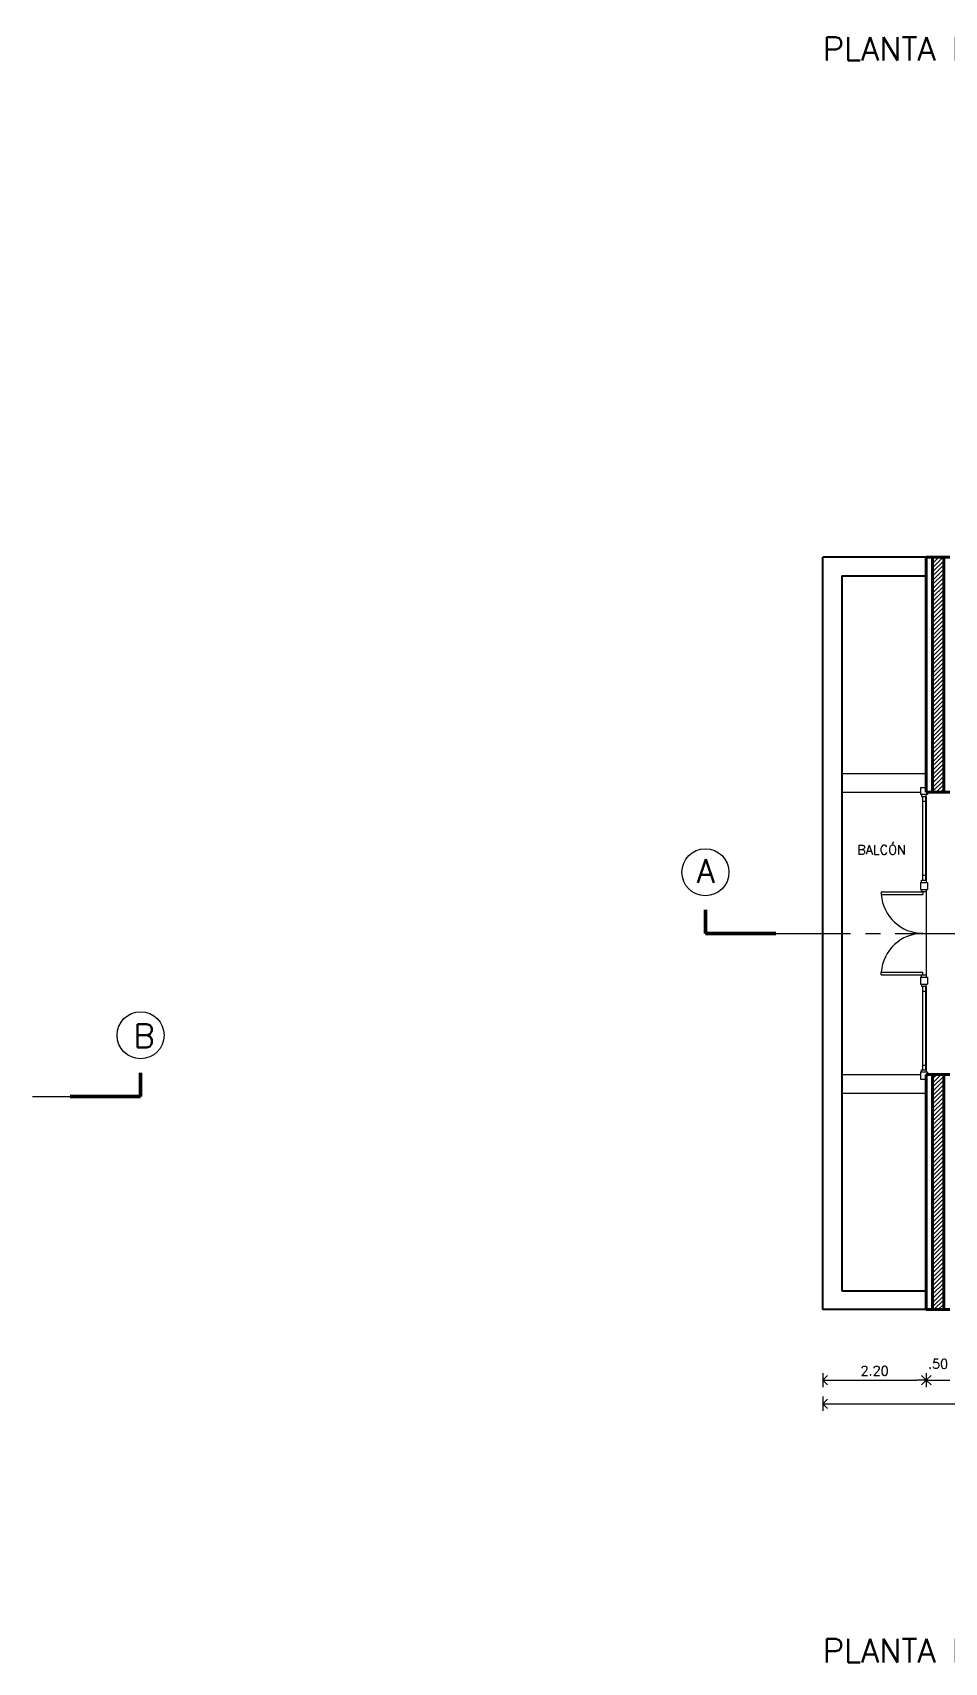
# Model space of a CAD drawing. Extents: x 952 to 1352, y -109 to 175.
# Drawn here: x 1076.85 to 1096.25, y 105.71 to 140.36 of the extents above; entities that cross this region are included whole.
import ezdxf

# ---------------------------------------------------------------- set-up
doc = ezdxf.new("R2010")
doc.units = 0
doc.header["$LTSCALE"] = 0.5
doc.linetypes.add('CENTER', pattern=[50.8, 31.75, -6.35, 6.35, -6.35])
doc.layers.get('0').update_dxf_attribs({"linetype": 'CONTINUOUS'})
doc.layers.get('Defpoints').update_dxf_attribs({"linetype": 'CONTINUOUS'})
for name, color, linetype, lineweight in [('Acotaciones', 9, 'CONTINUOUS', 9), ('Carpintería', 55, 'CONTINUOUS', 20), ('Detalles 01', 8, 'CONTINUOUS', 9), ('Muros corte', 7, 'CONTINUOUS', 40), ('Muros vista', 253, 'CONTINUOUS', 25), ('Punta 02', 11, 'CONTINUOUS', 20), ('Punta 05', 52, 'CONTINUOUS', 50), ('Tratamiento pisos', 251, 'CONTINUOUS', 9)]:
    doc.layers.add(name, color=color, linetype=linetype, lineweight=lineweight)
doc.styles.add('Texto 2 mm', font='simplex.shx', dxfattribs={"height": 0.2})
doc.styles.add('Texto 5 mm', font='simplex.shx', dxfattribs={"height": 0.5})
doc.dimstyles.new('Primera línea', dxfattribs={"dimscale": 0, "dimtxt": 0.2, "dimasz": 0.2, "dimexe": 0.15, "dimexo": 0, "dimgap": 0.1, "dimtad": 1, "dimzin": 4, "dimdsep": 46, "dimtxsty": 'Texto 2 mm', "dimblk": 'OPEN90', "dimcen": 2.5, "dimclrd": 256, "dimclre": 256, "dimclrt": 256, "dimadec": 0, "dimazin": 0, "dimtfac": 1, "dimtmove": 2, "dimatfit": 3, "dimldrblk": 'OPEN90', "dimfxl": 1, "dimtolj": 1, "dimtzin": 0, "dimlwd": -1, "dimlwe": -1, "dimarcsym": 0})
doc.dimstyles.new('Segunda línea', dxfattribs={"dimscale": 0, "dimtxt": 0.2, "dimasz": 0.2, "dimexe": 0.15, "dimexo": 0.5, "dimgap": 0.1, "dimtad": 1, "dimzin": 4, "dimdsep": 46, "dimtxsty": 'Texto 2 mm', "dimblk": 'OPEN90', "dimcen": 2.5, "dimclrd": 256, "dimclre": 256, "dimclrt": 256, "dimadec": 0, "dimazin": 0, "dimtfac": 1, "dimtmove": 2, "dimatfit": 3, "dimldrblk": 'OPEN90', "dimfxl": 1, "dimtolj": 1, "dimtzin": 0, "dimlwd": -1, "dimlwe": -1, "dimarcsym": 0})
pattern_1 = [(45, (2.81977, 1.001066), (-0.0449012806, 0.0449012806), [])]

# ---------------------------------------------------------------- blocks, each defined once
blk = doc.blocks.new('_Open90')
at = {"color": 0, "linetype": 'ByBlock', "lineweight": -2}
for p, q in [((0, 0), (-1, 0)), ((-0.5, 0.5), (0, 0)), ((0, 0), (-0.5, -0.5))]:
    blk.add_line(p, q, dxfattribs=at)
blk = doc.blocks.new('*D244')
at = {"layer": 'Acotaciones', "transparency": 16777216}
for p, q in [((1093.665, 111.856), (1093.665, 111.556)), ((1093.865, 111.706), (1095.665, 111.706)), ((1095.865, 111.856), (1095.865, 111.556))]:
    blk.add_line(p, q, dxfattribs=at)
at = {"layer": 'Defpoints', "color": 0, "transparency": 16777216}
for p in [(1093.665, 111.856), (1095.865, 111.856), (1095.865, 111.706)]:
    blk.add_point(p, dxfattribs=at)
at = {"layer": 'Acotaciones', "transparency": 16777216, "xscale": 0.2, "yscale": 0.2, "zscale": 0.2, "rotation": 180}
blk.add_blockref('_Open90', (1093.665, 111.706), dxfattribs=at)
at = {"layer": 'Acotaciones', "transparency": 16777216, "xscale": 0.2, "yscale": 0.2, "zscale": 0.2}
blk.add_blockref('_Open90', (1095.865, 111.706), dxfattribs=at)
at = {"layer": 'Acotaciones', "transparency": 16777216, "insert": (1094.765, 111.906), "char_height": 0.2, "attachment_point": 5, "style": 'Texto 2 mm'}
blk.add_mtext('\\A1;2.20', dxfattribs=at)
blk = doc.blocks.new('*D264')
at = {"layer": 'Acotaciones', "transparency": 16777216}
for p, q in [((1093.665, 111.356), (1093.665, 111.056)), ((1129.665, 111.356), (1129.665, 111.056)), ((1093.865, 111.206), (1129.465, 111.206))]:
    blk.add_line(p, q, dxfattribs=at)
at = {"layer": 'Defpoints', "color": 0, "transparency": 16777216}
for p in [(1093.665, 111.856), (1129.665, 111.856), (1129.665, 111.206)]:
    blk.add_point(p, dxfattribs=at)
at = {"layer": 'Acotaciones', "transparency": 16777216, "xscale": 0.2, "yscale": 0.2, "zscale": 0.2, "rotation": 180}
blk.add_blockref('_Open90', (1093.665, 111.206), dxfattribs=at)
at = {"layer": 'Acotaciones', "transparency": 16777216, "xscale": 0.2, "yscale": 0.2, "zscale": 0.2}
blk.add_blockref('_Open90', (1129.665, 111.206), dxfattribs=at)
at = {"layer": 'Acotaciones', "transparency": 16777216, "insert": (1111.665, 111.406), "char_height": 0.2, "attachment_point": 5, "style": 'Texto 2 mm'}
blk.add_mtext('\\A1;36.00', dxfattribs=at)

msp = doc.modelspace()

# ---------------------------------------------------------------- hatches: boundary and pattern name
at = {"layer": 'Detalles 01'}
h = msp.add_hatch(dxfattribs=at)
h.set_pattern_fill('ANSI31', color=256, scale=0.02, style=0)
h.set_pattern_definition(pattern_1)
h.paths.add_polyline_path([(1095.995, 124.206), (1096.235, 124.206), (1096.235, 129.206), (1095.995, 129.206)])
h = msp.add_hatch(dxfattribs=at)
h.set_pattern_fill('ANSI31', color=256, scale=0.02, style=0)
h.set_pattern_definition(pattern_1)
h.paths.add_polyline_path([(1096.235, 118.206), (1095.995, 118.206), (1095.995, 113.206), (1096.235, 113.206)])

# ---------------------------------------------------------------- linework, layer by layer
at = {"layer": 'Acotaciones'}
for p, q in [((1095.865, 111.706), (1095.965, 111.806)), ((1095.865, 111.706), (1096.365, 111.706)), ((1095.965, 111.606), (1095.865, 111.706))]:
    msp.add_line(p, q, dxfattribs=at)
at = {"layer": 'Carpintería'}
for p, q in [((1095.74, 124.306), (1095.74, 124.156)), ((1095.74, 124.306), (1095.865, 124.306)), ((1095.89, 124.156), (1095.74, 124.156)), ((1095.765, 124.156), (1095.765, 124.106)), ((1095.865, 124.106), (1095.765, 124.106)), ((1095.785, 124.106), (1095.785, 122.34)), ((1095.845, 124.106), (1095.845, 122.34)), ((1095.865, 124.106), (1095.865, 124.156)), ((1095.89, 124.206), (1095.89, 124.156)), ((1095.845, 124.006), (1095.785, 124.006)), ((1095.765, 122.29), (1095.765, 122.34)), ((1095.765, 122.34), (1095.865, 122.34)), ((1095.785, 122.44), (1095.845, 122.44)), ((1095.865, 122.34), (1095.865, 122.29)), ((1094.907, 122.09), (1095.79, 122.09)), ((1094.907, 122.09), (1094.907, 122.03)), ((1094.907, 122.03), (1095.79, 122.03)), ((1095.74, 122.29), (1095.74, 122.14)), ((1095.74, 122.29), (1095.89, 122.29)), ((1095.74, 122.14), (1095.89, 122.14)), ((1095.765, 122.14), (1095.765, 122.09)), ((1095.865, 122.09), (1095.765, 122.09)), ((1095.79, 122.09), (1095.79, 122.03)), ((1095.865, 122.14), (1095.865, 122.09)), ((1095.89, 122.29), (1095.89, 122.14)), ((1094.907, 120.383), (1095.79, 120.383)), ((1094.907, 120.323), (1094.907, 120.383)), ((1094.907, 120.323), (1095.79, 120.323)), ((1095.74, 120.273), (1095.74, 120.123)), ((1095.74, 120.273), (1095.89, 120.273)), ((1095.765, 120.273), (1095.765, 120.323)), ((1095.765, 120.323), (1095.865, 120.323)), ((1095.79, 120.323), (1095.79, 120.383)), ((1095.865, 120.323), (1095.865, 120.273)), ((1095.89, 120.273), (1095.89, 120.123)), ((1095.74, 120.123), (1095.89, 120.123)), ((1095.765, 120.123), (1095.765, 120.073)), ((1095.865, 120.073), (1095.765, 120.073)), ((1095.785, 120.073), (1095.785, 118.306)), ((1095.845, 119.973), (1095.785, 119.973)), ((1095.845, 120.073), (1095.845, 118.306)), ((1095.865, 120.073), (1095.865, 120.123)), ((1095.89, 118.256), (1095.74, 118.256)), ((1095.74, 118.256), (1095.74, 118.106)), ((1095.765, 118.256), (1095.765, 118.306)), ((1095.765, 118.306), (1095.865, 118.306)), ((1095.785, 118.406), (1095.845, 118.406)), ((1095.865, 118.306), (1095.865, 118.256)), ((1095.89, 118.256), (1095.89, 118.206)), ((1095.74, 118.106), (1095.865, 118.106))]:
    msp.add_line(p, q, dxfattribs=at)
at = {"layer": 'Detalles 01'}
for p, q in [((1095.865, 124.106), (1095.865, 122.34)), ((1095.865, 120.073), (1095.865, 118.306))]:
    msp.add_line(p, q, dxfattribs=at)
at = {"layer": 'Detalles 01', "linetype": 'CENTER', "ltscale": 0.1}
for p, q in [((1092.665, 121.206), (1098.885, 121.206)), ((1076.851, 117.739), (1077.649, 117.739))]:
    msp.add_line(p, q, dxfattribs=at)
at = {"layer": 'Detalles 01'}
for centre, start, end in [((1095.792, 122.093), 184.1299, 269.8971), ((1095.792, 120.319), 90.1029, 175.8701)]:
    msp.add_arc(centre, 0.887, start, end, dxfattribs=at)
at = {"layer": 'Muros corte'}
for p, q in [((1096.365, 129.206), (1095.865, 129.206)), ((1095.865, 124.206), (1095.865, 129.206)), ((1095.995, 124.206), (1095.995, 129.206)), ((1096.235, 129.206), (1096.235, 124.206)), ((1096.365, 124.206), (1095.865, 124.206)), ((1095.865, 113.206), (1095.865, 118.206)), ((1096.365, 118.206), (1095.865, 118.206)), ((1095.995, 113.206), (1095.995, 118.206)), ((1096.235, 118.206), (1096.235, 113.206)), ((1096.365, 113.206), (1095.865, 113.206))]:
    msp.add_line(p, q, dxfattribs=at)
at = {"layer": 'Muros vista'}
for p, q in [((1093.665, 113.206), (1093.665, 129.206)), ((1095.865, 129.206), (1093.665, 129.206)), ((1094.065, 128.806), (1094.065, 113.606)), ((1094.065, 128.806), (1095.865, 128.806)), ((1094.065, 113.606), (1095.865, 113.606)), ((1095.865, 113.206), (1093.665, 113.206))]:
    msp.add_line(p, q, dxfattribs=at)
at = {"layer": 'Punta 02'}
for centre in [(1091.165, 122.506), (1079.149, 119.039)]:
    msp.add_circle(centre, 0.5, dxfattribs=at)
at = {"layer": 'Punta 05'}
for p, q in [((1091.165, 121.206), (1091.165, 121.706)), ((1092.665, 121.206), (1091.165, 121.206)), ((1079.149, 117.739), (1079.149, 118.239)), ((1077.649, 117.739), (1079.149, 117.739))]:
    msp.add_line(p, q, dxfattribs=at)
at = {"layer": 'Tratamiento pisos'}
for p, q in [((1094.065, 124.606), (1095.865, 124.606)), ((1094.065, 124.206), (1095.74, 124.206)), ((1095.865, 122.09), (1095.865, 120.323)), ((1094.065, 118.206), (1095.74, 118.206)), ((1094.065, 117.806), (1095.865, 117.806))]:
    msp.add_line(p, q, dxfattribs=at)

# ---------------------------------------------------------------- texts
at = {"layer": 'Acotaciones', "insert": (1096.115, 112.055), "char_height": 0.2, "attachment_point": 5, "style": 'Texto 2 mm'}
msp.add_mtext('\\A1;.50', dxfattribs=at)
at = {"layer": 'Punta 02', "insert": (1094.394, 123.083), "char_height": 0.2, "width": 1.12363, "attachment_point": 1, "style": 'Texto 2 mm'}
msp.add_mtext('BALCÓN', dxfattribs=at)
at = {"layer": 'Punta 05', "char_height": 0.5, "attachment_point": 1, "style": 'Texto 5 mm'}
for s, insert, width in [('PLANTA PRODUCCION / EXPEDICION - Esc.: 1:100', (1093.665, 140.26), 20.42457), ('A', (1090.98, 122.783), 0.39986), ('B', (1079.001, 119.278), 0.3999), ('PLANTA PRIMER PISO - Esc.: 1:100', (1093.665, 106.206), 14.39076)]:
    msp.add_mtext(s, dxfattribs=dict(at, insert=insert, width=width))

# ---------------------------------------------------------------- dimensions: what is measured, and where the dimension line sits
at = {"layer": 'Acotaciones'}
for base, p2, dimstyle, picture, middle in [((1095.865, 111.706), (1095.865, 111.856), 'Primera línea', '*D244', (1094.765, 111.906)), ((1129.665, 111.206), (1129.665, 111.856), 'Segunda línea', '*D264', (1111.665, 111.406))]:
    dim = msp.add_linear_dim(base=base, p1=(1093.665, 111.856), p2=p2, dimstyle=dimstyle, override={"dimscale": 1}, dxfattribs=at)
    dim.commit()
    dim.dimension.update_dxf_attribs({"geometry": picture, "text_midpoint": middle})

doc.saveas('drawing.dxf')
